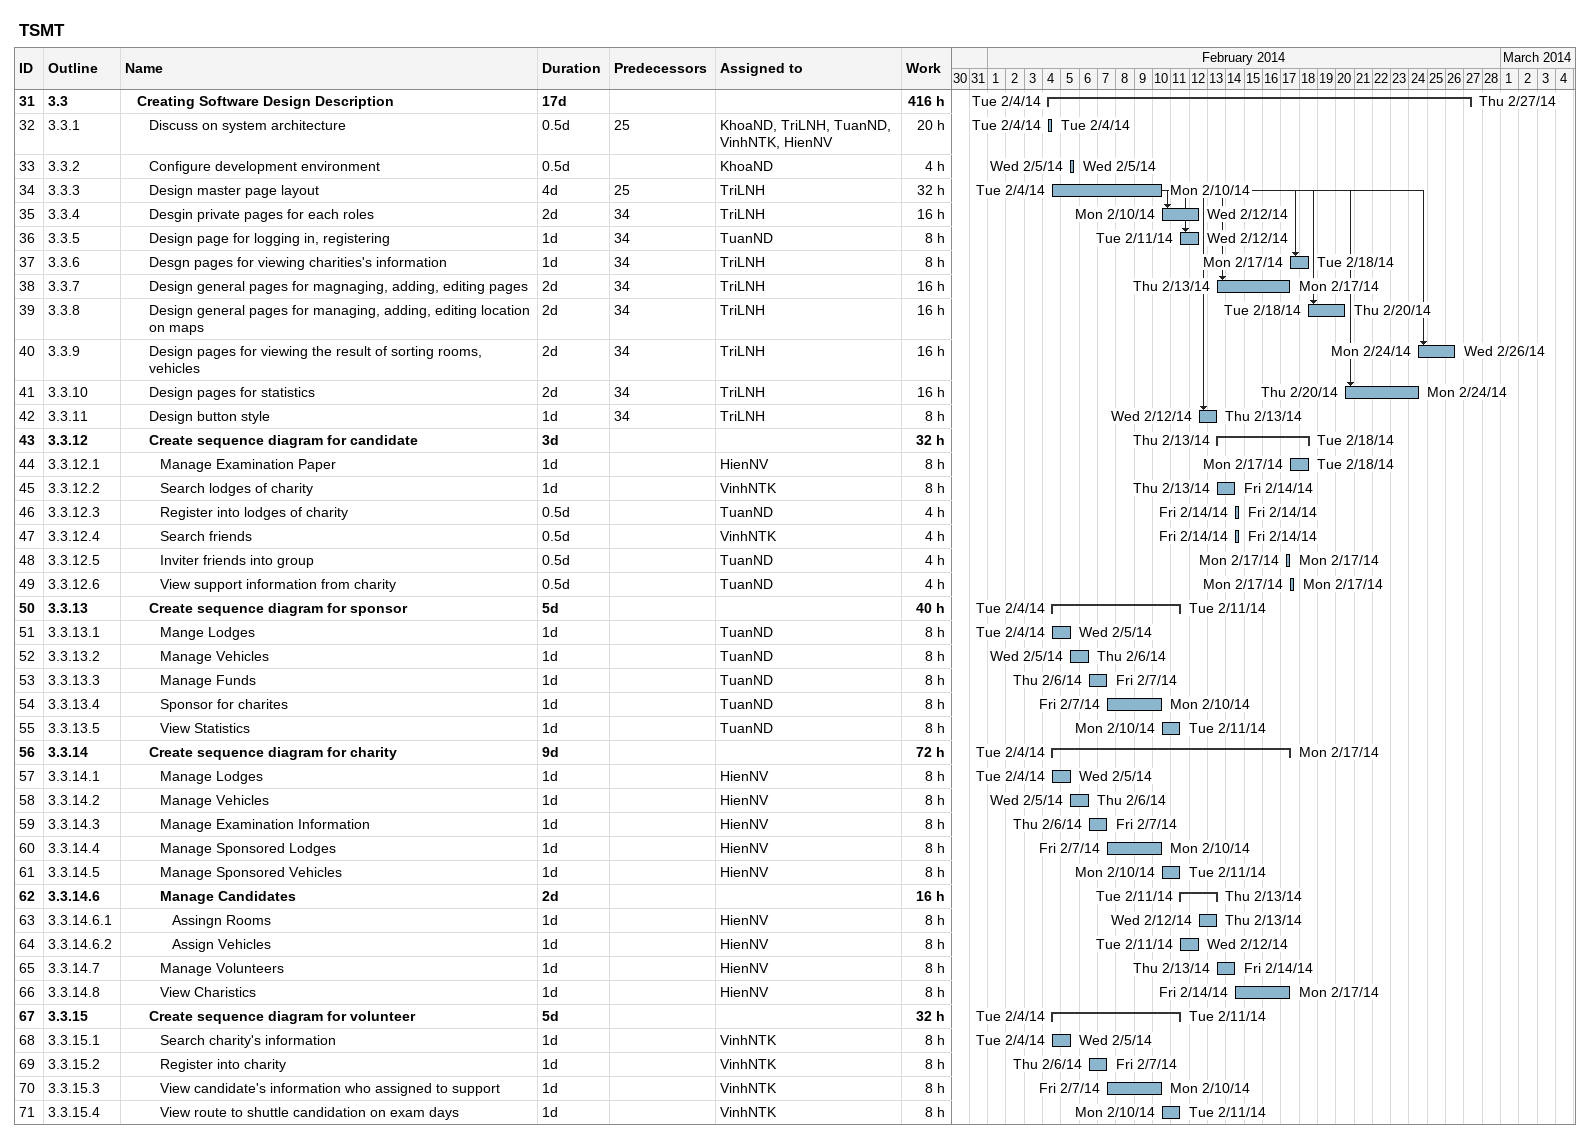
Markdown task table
TSMT

| ID | WBS | Task | Duration | Start | Finish | Predecessors | Resources | Work (h) |
|---|---|---|---|---|---|---|---|---|
| 31 | 3.3 | **Creating Software Design Description** | 17d | 2014-02-04 | 2014-02-27 |  |  | 416 |
| 32 | 3.3.1 | Discuss on system architecture | 0.5d | 2014-02-04 | 2014-02-04 | 25 | KhoaND, TriLNH, TuanND, VinhNTK, HienNV | 20 |
| 33 | 3.3.2 | Configure development environment | 0.5d | 2014-02-05 | 2014-02-05 |  | KhoaND | 4 |
| 34 | 3.3.3 | Design master page layout | 4d | 2014-02-04 | 2014-02-10 | 25 | TriLNH | 32 |
| 35 | 3.3.4 | Desgin private pages for each roles | 2d | 2014-02-10 | 2014-02-12 | 34 | TriLNH | 16 |
| 36 | 3.3.5 | Design page for logging in, registering | 1d | 2014-02-11 | 2014-02-12 | 34 | TuanND | 8 |
| 37 | 3.3.6 | Desgn pages for viewing charities's information | 1d | 2014-02-17 | 2014-02-18 | 34 | TriLNH | 8 |
| 38 | 3.3.7 | Design general pages for magnaging, adding, editing pages | 2d | 2014-02-13 | 2014-02-17 | 34 | TriLNH | 16 |
| 39 | 3.3.8 | Design general pages for managing, adding, editing location on maps | 2d | 2014-02-18 | 2014-02-20 | 34 | TriLNH | 16 |
| 40 | 3.3.9 | Design pages for viewing the result of sorting rooms, vehicles | 2d | 2014-02-24 | 2014-02-26 | 34 | TriLNH | 16 |
| 41 | 3.3.10 | Design pages for statistics | 2d | 2014-02-20 | 2014-02-24 | 34 | TriLNH | 16 |
| 42 | 3.3.11 | Design button style | 1d | 2014-02-12 | 2014-02-13 | 34 | TriLNH | 8 |
| 43 | 3.3.12 | **Create sequence diagram for candidate** | 3d | 2014-02-13 | 2014-02-18 |  |  | 32 |
| 44 | 3.3.12.1 | Manage Examination Paper | 1d | 2014-02-17 | 2014-02-18 |  | HienNV | 8 |
| 45 | 3.3.12.2 | Search lodges of charity | 1d | 2014-02-13 | 2014-02-14 |  | VinhNTK | 8 |
| 46 | 3.3.12.3 | Register into lodges of charity | 0.5d | 2014-02-14 | 2014-02-14 |  | TuanND | 4 |
| 47 | 3.3.12.4 | Search friends | 0.5d | 2014-02-14 | 2014-02-14 |  | VinhNTK | 4 |
| 48 | 3.3.12.5 | Inviter friends into group | 0.5d | 2014-02-17 | 2014-02-17 |  | TuanND | 4 |
| 49 | 3.3.12.6 | View support information from charity | 0.5d | 2014-02-17 | 2014-02-17 |  | TuanND | 4 |
| 50 | 3.3.13 | **Create sequence diagram for sponsor** | 5d | 2014-02-04 | 2014-02-11 |  |  | 40 |
| 51 | 3.3.13.1 | Mange Lodges | 1d | 2014-02-04 | 2014-02-05 |  | TuanND | 8 |
| 52 | 3.3.13.2 | Manage Vehicles | 1d | 2014-02-05 | 2014-02-06 |  | TuanND | 8 |
| 53 | 3.3.13.3 | Manage Funds | 1d | 2014-02-06 | 2014-02-07 |  | TuanND | 8 |
| 54 | 3.3.13.4 | Sponsor for charites | 1d | 2014-02-07 | 2014-02-10 |  | TuanND | 8 |
| 55 | 3.3.13.5 | View Statistics | 1d | 2014-02-10 | 2014-02-11 |  | TuanND | 8 |
| 56 | 3.3.14 | **Create sequence diagram for charity** | 9d | 2014-02-04 | 2014-02-17 |  |  | 72 |
| 57 | 3.3.14.1 | Manage Lodges | 1d | 2014-02-04 | 2014-02-05 |  | HienNV | 8 |
| 58 | 3.3.14.2 | Manage Vehicles | 1d | 2014-02-05 | 2014-02-06 |  | HienNV | 8 |
| 59 | 3.3.14.3 | Manage Examination Information | 1d | 2014-02-06 | 2014-02-07 |  | HienNV | 8 |
| 60 | 3.3.14.4 | Manage Sponsored Lodges | 1d | 2014-02-07 | 2014-02-10 |  | HienNV | 8 |
| 61 | 3.3.14.5 | Manage Sponsored Vehicles | 1d | 2014-02-10 | 2014-02-11 |  | HienNV | 8 |
| 62 | 3.3.14.6 | **Manage Candidates** | 2d | 2014-02-11 | 2014-02-13 |  |  | 16 |
| 63 | 3.3.14.6.1 | Assingn Rooms | 1d | 2014-02-12 | 2014-02-13 |  | HienNV | 8 |
| 64 | 3.3.14.6.2 | Assign Vehicles | 1d | 2014-02-11 | 2014-02-12 |  | HienNV | 8 |
| 65 | 3.3.14.7 | Manage Volunteers | 1d | 2014-02-13 | 2014-02-14 |  | HienNV | 8 |
| 66 | 3.3.14.8 | View Charistics | 1d | 2014-02-14 | 2014-02-17 |  | HienNV | 8 |
| 67 | 3.3.15 | **Create sequence diagram for volunteer** | 5d | 2014-02-04 | 2014-02-11 |  |  | 32 |
| 68 | 3.3.15.1 | Search charity's information | 1d | 2014-02-04 | 2014-02-05 |  | VinhNTK | 8 |
| 69 | 3.3.15.2 | Register into charity | 1d | 2014-02-06 | 2014-02-07 |  | VinhNTK | 8 |
| 70 | 3.3.15.3 | View candidate's information who assigned to support | 1d | 2014-02-07 | 2014-02-10 |  | VinhNTK | 8 |
| 71 | 3.3.15.4 | View route to shuttle candidation on exam days | 1d | 2014-02-10 | 2014-02-11 |  | VinhNTK | 8 |
